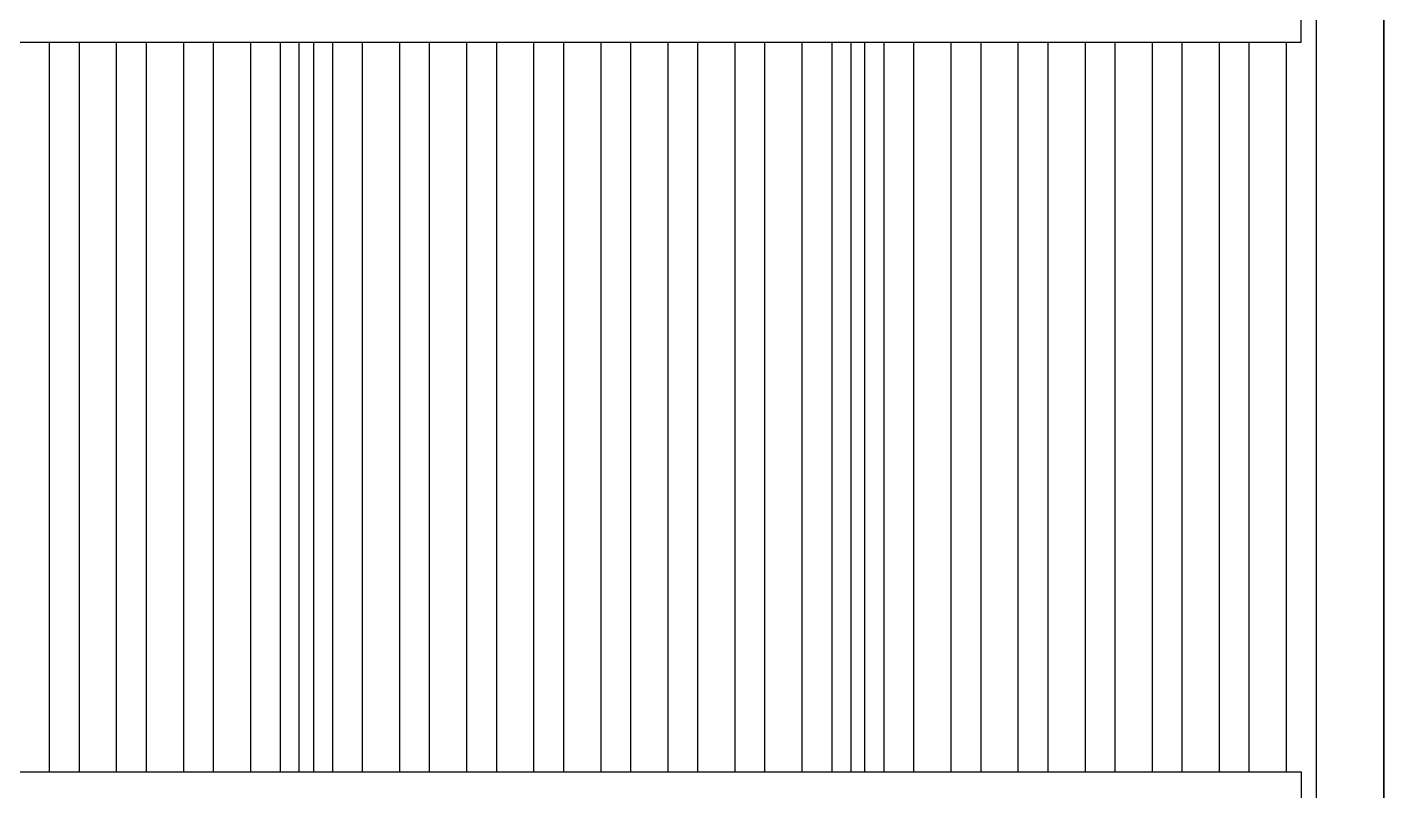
# Model space of a CAD drawing. Header units: millimetres. Extents: x 20 to 897, y 6 to 547.
# Drawn here: x 316.61 to 327.84, y 34.58 to 40.9 of the extents above; entities that cross this region are included whole.
import ezdxf

# ---------------------------------------------------------------- set-up
doc = ezdxf.new("R2010")
doc.units = ezdxf.units.MM
doc.layers.get('0').update_dxf_attribs({"color": 162})

# ---------------------------------------------------------------- blocks, each defined once
blk = doc.blocks.new('A$C52CC6504')
at = {"color": 150}
for p, q in [((1.23094, 0.045), (1.23094, 1.07)), ((1.23094, 0.97548), (1.23094, 0.07248)), ((1.18544, 0.97), (1.18544, 0.27)), ((0.33544, 0.8646), (0.33544, 0.3754)), ((0.35544, 0.8646), (0.35544, 0.3754)), ((0.38044, 0.8646), (0.38044, 0.3754)), ((0.40044, 0.8646), (0.40044, 0.3754)), ((0.42544, 0.8646), (0.42544, 0.3754)), ((0.44544, 0.8646), (0.44544, 0.3754)), ((0.47044, 0.8646), (0.47044, 0.3754)), ((0.49044, 0.8646), (0.49044, 0.3754)), ((0.52544, 0.8646), (0.52544, 0.3754)), ((0.54544, 0.8646), (0.54544, 0.3754)), ((0.57044, 0.8646), (0.57044, 0.3754)), ((0.59044, 0.8646), (0.59044, 0.3754)), ((0.61544, 0.8646), (0.61544, 0.3754)), ((0.63544, 0.8646), (0.63544, 0.3754)), ((0.66044, 0.8646), (0.66044, 0.3754)), ((0.68044, 0.8646), (0.68044, 0.3754)), ((0.70544, 0.8646), (0.70544, 0.3754)), ((0.72544, 0.8646), (0.72544, 0.3754)), ((0.75044, 0.8646), (0.75044, 0.3754)), ((0.77044, 0.8646), (0.77044, 0.3754)), ((0.79544, 0.8646), (0.79544, 0.3754)), ((0.81544, 0.8646), (0.81544, 0.3754)), ((0.84044, 0.8646), (0.84044, 0.3754)), ((0.86044, 0.8646), (0.86044, 0.3754)), ((0.89544, 0.8646), (0.89544, 0.3754)), ((0.91544, 0.8646), (0.91544, 0.3754)), ((0.94044, 0.8646), (0.94044, 0.3754)), ((0.96044, 0.8646), (0.96044, 0.3754)), ((0.98544, 0.8646), (0.98544, 0.3754)), ((1.00544, 0.8646), (1.00544, 0.3754)), ((1.03044, 0.8646), (1.03044, 0.3754)), ((1.05044, 0.8646), (1.05044, 0.3754)), ((1.07544, 0.8646), (1.07544, 0.3754)), ((1.09544, 0.8646), (1.09544, 0.3754)), ((1.12044, 0.8646), (1.12044, 0.3754)), ((1.14044, 0.8646), (1.14044, 0.3754)), ((1.16544, 0.8646), (1.16544, 0.3754))]:
    blk.add_line(p, q, dxfattribs=at)
for points in [[(0.21044, 0.8646), (1.17544, 0.8646), (1.17544, 0.89), (0.21044, 0.89)], [(0.21044, 0.3754), (1.17544, 0.3754), (1.17544, 0.35), (0.21044, 0.35)]]:
    blk.add_lwpolyline(points, close=True, dxfattribs=at)
for points in [[(0.50318, 0.3754), (0.50318, 0.8646)], [(0.5127, 0.8646), (0.5127, 0.3754)], [(0.87318, 0.8646), (0.87318, 0.3754)], [(0.8827, 0.3754), (0.8827, 0.8646)]]:
    blk.add_lwpolyline(points, dxfattribs=at)

msp = doc.modelspace()

# ---------------------------------------------------------------- block references
at = {"xscale": 12.33102796542226, "yscale": 12.33102796542226, "zscale": 12.33102796542226}
msp.add_blockref('A$C52CC6504', (312.657, 30.111), dxfattribs=at)

doc.saveas('drawing.dxf')
